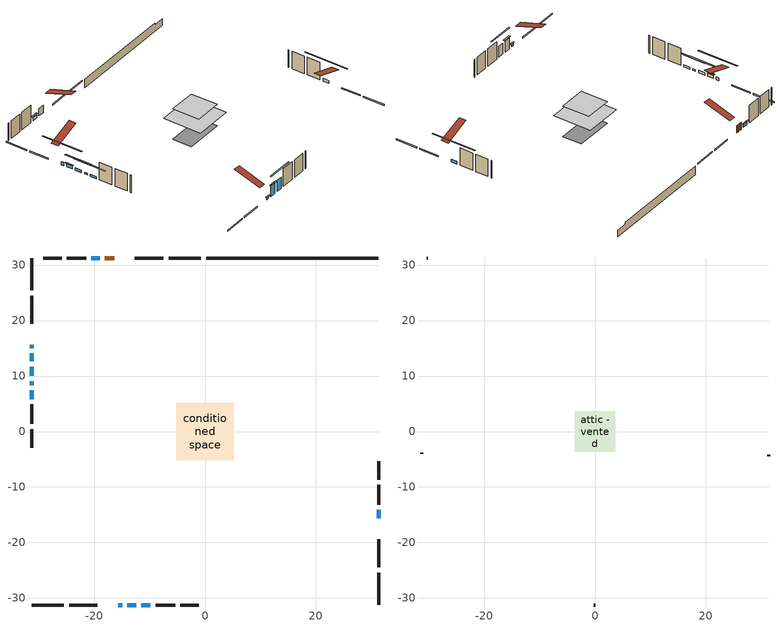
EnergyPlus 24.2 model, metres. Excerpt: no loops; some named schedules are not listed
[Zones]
conditioned space
 floor adiabatic (AdiabaticFloorConstruction): -5.18,-5.18 -5.18,5.18 5.18,5.18 5.18,-5.18 z3.81
 floor foundation (Slab1 construction): -5.17,-2.6 -5.17,2.6 5.17,2.6 5.17,-2.6 z-1.01
 wall outside (RimJoist1 construction): -0.73,31.26 -6.56,31.26 / -31.26,-31.26 -25.44,-31.26 / -31.26,31.26 -31.26,25.44 / 31.26,-31.26 31.26,-25.44 z1.37:1.67
 wall outside (RimJoist2 construction): -7.49,31.26 -12.62,31.26 / -24.51,-31.26 -19.38,-31.26 / -31.26,24.51 -31.26,19.38 / 31.26,-24.51 31.26,-19.38 z1.37:1.67
 wall outside (AdiabaticWallConstruction 1): -16.36,31.26 -18.08,31.26 z1.37:3.4
 wall outside (AdiabaticWallConstruction): -15.64,-31.26 -14.95,-31.26 / -31.26,9.1 -31.26,8.36 z1.37:1.88; -31.26,15.64 -31.26,15 / -31.26,14.08 -31.26,12.63 / -19.01,31.26 -20.46,31.26 z1.37:2.23; -14.03,-31.26 -12.4,-31.26 / -11.47,-31.26 -9.85,-31.26 z1.37:4.42; -31.26,11.7 -31.26,10.02 z1.37:2.03; -31.26,7.43 -31.26,5.83 z1.37:1.93; 31.26,-15.64 31.26,-14.09 z1.37:2.13
 wall outside (Wall1 construction): -21.39,31.26 -24.92,31.26 / -8.92,-31.26 -5.38,-31.26 / -31.26,4.9 -31.26,1.36 / 31.26,-13.16 31.26,-9.63 z1.37:6.25
 wall outside (Wall2 construction): -25.85,31.26 -29.19,31.26 / -4.45,-31.26 -1.12,-31.26 / -31.26,0.44 -31.26,-2.9 / 31.26,-8.7 31.26,-5.36 z1.37:6.25
 wall foundation (FoundationWall1 construction): 0.19,31.26,-1.01 0.19,31.26,1.37 28.16,31.26,1.37 28.16,31.26,0.81 31.26,31.26,0.81 31.26,31.26,-1.01
 window (WindowConstruction): -15.64,-31.26 -14.95,-31.26 z1.37:1.88
 window (WindowConstruction 9): -31.26,15.64 -31.26,15.01 z1.37:2.23
 window (WindowConstruction 1): -14.03,-31.26 -12.4,-31.26 z1.37:4.42
 window (WindowConstruction 2): -31.26,14.08 -31.26,12.63 z1.37:2.23
 window (WindowConstruction 3): -19.01,31.26 -20.46,31.26 z1.37:2.23
 window (WindowConstruction 4): -11.47,-31.26 -9.85,-31.26 z1.37:4.42
 window (WindowConstruction 5): -31.26,11.7 -31.26,10.02 z1.37:2.03
 window (WindowConstruction 6): -31.26,9.1 -31.26,8.36 z1.37:1.88
 window (WindowConstruction 7): -31.26,7.43 -31.26,5.83 z1.37:1.93
 window (WindowConstruction 8): 31.26,-15.64 31.26,-14.09 z1.37:2.13
 door (Door): -16.36,31.26 -18.08,31.26 z1.37:3.4
 ceiling adiabatic (AdiabaticFloorConstruction): 5.18,-5.18 5.18,5.18 -5.18,5.18 -5.18,-5.18 z3.81
attic - vented
 floor to conditioned space (Floor1 construction Reversed): -3.66,-3.66 -3.66,3.66 3.66,3.66 3.66,-3.66 z6.25
 wall outside (Wall3 construction): -30.12,31.26 -30.34,31.26 / -0.19,-31.26 0.03,-31.26 / -31.26,-3.83 -31.26,-4.05 / 31.26,-4.43 31.26,-4.22 z1.37:6.25
 roof outside (Roof1 construction): -15.43,31.26,6.25 -15.43,24.13,8.63 -13.55,24.13,8.63 -13.55,31.26,6.25; -16.57,-31.26,6.25 -16.57,-24.13,8.63 -18.45,-24.13,8.63 -18.45,-31.26,6.25; -31.26,16.57,6.25 -24.13,16.57,8.63 -24.13,18.45,8.63 -31.26,18.45,6.25; 31.26,-16.57,6.25 24.13,-16.57,8.63 24.13,-18.45,8.63 31.26,-18.45,6.25
shading: -14.66,-31.26 -15.94,-31.26 -15.94,-31.56 -14.66,-31.56 z2.18; -31.26,9.8 -31.26,20.85 -31.56,20.85 -31.56,9.8 z7.44; -12.1,-31.26 -14.32,-31.26 -14.32,-31.56 -12.1,-31.56 z4.72; -31.26,12.33 -31.26,14.38 -31.56,14.38 -31.56,12.33 z2.53; -20.76,31.26 -18.71,31.26 -18.71,31.56 -20.76,31.56 z2.53; -7.08,-31.26 -14.24,-31.26 -14.24,-31.56 -7.08,-31.56 z7.19; -31.26,7.25 -31.26,14.47 -31.56,14.47 -31.56,7.25 z4.8; -31.26,5.59 -31.26,11.87 -31.56,11.87 -31.56,5.59 z4.65; -31.26,3.06 -31.26,10.2 -31.56,10.2 -31.56,3.06 z4.7; 31.26,-8.88 31.26,-20.85 31.56,-20.85 31.56,-8.88 z7.34
[Building]
Building 1: Terrain=Suburbs
[Site:Location]
Montreal Intl AP_QC: Latitude {deg}=45.47; Longitude {deg}=-73.74; Time Zone {hr}=-5; Elevation {m}=36; Keep Site Location Information=Yes
[Site:GroundTemperature:Shallow]
2.07863, -0.316383, -0.508184, 0.628371, 5.19101, 9.73239, 13.6695, 16.1636, 16.3755, 14.347, 10.5102, 6.10817
[Site:WaterMainsTemperature]
Calculation Method=Schedule; Temperature Schedule=mains temperature schedule
[Material] Roughness=Rough; Thermal Absorptance=0.9
Name | Thickness {m} | Conductivity {W/m-K} | Density {kg/m3} | Specific Heat {J/kg-K} | Solar Absorptance | Visible Absorptance
asphalt or fiberglass shingles | 0.00635 | 0.162714 | 1121.4 | 1465.45 | 0.4 | 0.4
ceiling loosefill ins | 0.169333 | 0.0480833 | 16.02 | 1046.75 | 0.7 | 0.7
ceiling stud and cavity | 0.1397 | 0.0811219 | 65.682 | 1177.47 | 0.7 | 0.7
concrete 4.0 in. | 0.1016 | 1.803125 | 2242.8 | 837.4 | 0.7 | 0.7
concrete 8.0 in. | 0.2032 | 1.803125 | 2242.8 | 837.4 | 0.7 | 0.7
door material | 0.04445 | 0.0451087 | 512.64 | 1214.23 | 0.7 | 0.7
floor covering | 0.0127 | 0.0433444 | 54.468 | 1339.84 | 0.6 | 0.6
floor rigid ins; wall rigid ins | 0.512978 | 0.029427 | 32.04 | 1214.23 | 0.7 | 0.7
floor stud and cavity | 0.1397 | 1.75129 | 37.0049 | 1207.88 | 0.7 | 0.7
furniture material conditioned space 1 | 0.1524 | 0.115458 | 640.8 | 1214.23 | 0.6 | 0.6
gypsum board | 0.0127 | 0.160291 | 801 | 837.4 | 0.6 | 0.6
osb sheathing 0.5 in. | 0.0127 | 0.115458 | 512.64 | 1214.23 | 0.7 | 0.7
osb sheathing 0.75 in. | 0.01905 | 0.115458 | 512.64 | 1214.23 | 0.7 | 0.7
osb sheathing 2.0 in. | 0.0508 | 0.115458 | 512.64 | 1214.23 | 0.7 | 0.7
rim joist stud and cavity | 0.0508 | 0.0451784 | 125.044 | 1163.47 | 0.6 | 0.6
rim joist stud and cavity 1 | 0.0508 | 0.103237 | 50.32683 | 1063.81 | 0.6 | 0.6
wall stud and cavity | 0.1397 | 0.0823866 | 139.0536 | 1170.24 | 0.7 | 0.7
wall stud and cavity 1 | 0.0889 | 6.1454 | 50.32683 | 1063.81 | 0.6 | 0.6
wall stud and cavity 2 | 0.0889 | 0.380278 | 52.3479 | 1209.89 | 0.7 | 0.7
wall stud and cavity 3 | 0.0889 | 0.391764 | 83.0341 | 1211.67 | 0.7 | 0.7
wood siding | 0.0254 | 0.102417 | 544.68 | 1172.36 | 0.4 | 0.4
wood siding 1 | 0.00254 | 0.102417 | 544.68 | 1172.36 | 0.4 | 0.4
wood siding 2; wood siding 3; wood siding 4 | 0.0254 | 0.102417 | 544.68 | 1172.36 | 0.7 | 0.7
[WindowMaterial:SimpleGlazingSystem]
Name | U-Factor {W/m2-K} | Solar Heat Gain Coefficient
WindowMaterial | 5.927832 | 0.58
WindowMaterial 1 | 3.710573 | 0.71
WindowMaterial 2 | 4.545239 | 0.66
WindowMaterial 3 | 4.70593 | 0.65
WindowMaterial 4 | 5.82336 | 0.59
WindowMaterial 5 | 4.94043 | 0.64
WindowMaterial 6 | 4.60826 | 0.66
WindowMaterial 7 | 5.35322 | 0.62
[Construction]
AdiabaticFloorConstruction: floor stud and cavity, floor rigid ins, osb sheathing 0.75 in., floor covering
AdiabaticWallConstruction: wood siding 3, wall rigid ins, wall stud and cavity 2, gypsum board
AdiabaticWallConstruction 1: wood siding 4, wall rigid ins, wall stud and cavity 2, gypsum board
Door: door material
Floor1 construction Reversed: gypsum board, ceiling stud and cavity, ceiling loosefill ins
FoundationWall1 construction: concrete 8.0 in.
furniture construction conditioned space 1: furniture material conditioned space 1
PartitionWallConstruction: gypsum board, wall stud and cavity 3, gypsum board
RimJoist1 construction: wood siding 2, osb sheathing 2.0 in., rim joist stud and cavity
RimJoist2 construction: wood siding 2, rim joist stud and cavity 1
Roof1 construction: asphalt or fiberglass shingles
Slab1 construction: concrete 4.0 in.
Wall1 construction; Wall2 construction: wood siding, osb sheathing 0.5 in., wall stud and cavity, gypsum board
Wall3 construction: wood siding 1, wall stud and cavity 1
WindowConstruction: WindowMaterial
WindowConstruction 1; WindowConstruction 4: WindowMaterial 1
WindowConstruction 2; WindowConstruction 3: WindowMaterial 2
WindowConstruction 5: WindowMaterial 3
WindowConstruction 6: WindowMaterial 4
WindowConstruction 7: WindowMaterial 5
WindowConstruction 8: WindowMaterial 6
WindowConstruction 9: WindowMaterial 7
[Zone] Multiplier=1; Part of Total Floor Area=Yes
Name | Volume {m3}
attic - vented | 20.7401
conditioned space | 413
[Space]
Name | Zone | Volume {m3}
attic - vented 1 | attic - vented | 20.7401
conditioned space 1 | conditioned space | 413
[ZoneInfiltration:EffectiveLeakageArea]
infil attic - vented 1: Zone or Space=attic - vented 1; Schedule=Always On Discrete; Effective Air Leakage Area {cm2}=2148; Stack Coefficient=0.000504568; Wind Coefficient=1.51768e-05
[ZoneMixing]
whole house fan mix: Zone or Space=attic - vented; Schedule=Always On Continuous; Design Flow Rate Calculation Method=Flow/Zone; Design Flow Rate {m3/s}=0; Source Zone or Space=conditioned space
[SurfaceProperty:ExposedFoundationPerimeter]
Slab1: Exposed Perimeter Calculation Method=TotalExposedPerimeter; Total Exposed Perimeter {m}=31.07
[InternalMass] Zone or ZoneList=conditioned space; Space or SpaceList=conditioned space 1
Name | Construction | Surface Area {m2}
furniture mass conditioned space 1 | furniture construction conditioned space 1 | 64.4399
partition wall mass | PartitionWallConstruction | 161.1
[Lights]
interior lighting: Zone or ZoneList or Space or SpaceList=conditioned space 1; Schedule=interior lighting schedule; Design Level Calculation Method=LightingLevel; Lighting Level {W}=343.2; Return Air Fraction=0; Fraction Radiant=0.6; Fraction Visible=0.2; Fraction Replaceable=1
[People]
occupants: Zone or ZoneList or Space or SpaceList=conditioned space 1; Number of People Schedule=occupants schedule; Number of People Calculation Method=People; Number of People=3; Fraction Radiant=0.314171; Sensible Heat Fraction=0.56303; Activity Level Schedule=occupants activity schedule; Carbon Dioxide Generation Rate {m3/s-W}=0; Enable ASHRAE 55 Comfort Warnings=No; Mean Radiant Temperature Calculation Type=EnclosureAveraged
[ElectricEquipment] Zone or ZoneList or Space or SpaceList=conditioned space 1; Design Level Calculation Method=EquipmentLevel
Name | Schedule | Design Level {W} | Fraction Latent | Fraction Radiant | Fraction Lost
clothes dryer | clothes dryer schedule | 140.772 | 0.015 | 0.081 | 0.85
clothes washer | clothes washer schedule | 32.1985 | 0.03 | 0.162 | 0.7
cooking range | cooking range schedule | 215.147 | 0.08 | 0.432 | 0.2
dishwasher | dishwasher schedule | 66.8632 | 0.3 | 0.18 | 0.4
fridge | fridge schedule | 72.9452 | 0 | 0.6 | 0
mech vent house fan | mech vent house fan schedule | 0 | 0 | 0 | 1
mech vent house fan cfis | mech vent house fan cfis schedule | 0 | 0 | 0 | 0
misc plug loads | misc plug loads schedule | 494.7 | 0.045 | 0.513 | 0.1
whole house fan | Always On Discrete | 0 | 0 | 0 | 1
[OtherEquipment] Zone or ZoneList or Space or SpaceList=conditioned space 1; Design Level Calculation Method=EquipmentLevel
Name | Fuel Type | Schedule | Design Level {W} | Fraction Latent | Fraction Radiant | Fraction Lost
clothes dryer 1 | Electricity | clothes dryer schedule | 0 | 0.015 | 0.081 | 0.85
cooking range 1 | Electricity | cooking range schedule | 0 | 0.08 | 0.432 | 0.2
general water use latent | None | general water use schedule | 62.594 | 1 | 0 | 0
general water use sensible | None | general water use schedule | -61.6891 | 0 | 0.6 | 0
mech vent house fan latent load | None | Always On Discrete | 0 | 1 | 0 | 0
mech vent house fan sensible load | None | Always On Discrete | 0 | 0 | 0 | 0
water heater energy adjustment1 | NaturalGas | Always On Discrete | 0.01 | 0 | 0 | 1
[ZoneInfiltration:DesignFlowRate] Zone or ZoneList or Space or SpaceList=conditioned space 1; Schedule=Always On Discrete; Design Flow Rate Calculation Method=Flow/Zone; Design Flow Rate {m3/s}=0
infil flow; natural vent flow; whole house fan flow
[AvailabilityManager:Scheduled]
air source heat pump airloop Availability Manager: Schedule=Always On Discrete
[Foundation:Kiva]
Foundation Kiva 1: Initial Indoor Air Temperature {C}=18; Wall Height Above Grade {m}=1.37002; Wall Depth Below Slab {m}=0.2032
[Foundation:Kiva:Settings]
Soil Conductivity {W/m-K}=0.849921; Soil Density {kg/m3}=1842.3; Soil Specific Heat {J/kg-K}=418.7; Ground Solar Absorptivity=0.9; Ground Thermal Absorptivity=0.9; Ground Surface Roughness {m}=0.03; Far-Field Width {m}=40; Deep-Ground Boundary Condition=ZeroFlux; Deep-Ground Depth {m}=40; Minimum Cell Dimension {m}=0.2; Maximum Cell Growth Coefficient=3; Simulation Timestep=Timestep
[Exterior:Lights]
exterior lighting: Schedule=exterior lighting schedule; Design Level {W}=75.6
[EnergyManagementSystem:GlobalVariable]
air_source_heat_pump_airloop_Fan_RTF
infil_program_Qfan
infil_program_Qinf
natural_vent_program_Qnv
natural_vent_program_Qwhf
[EnergyManagementSystem:Sensor]
Name | Output:Variable or Output:Meter Index Key | Output:Variable or Output:Meter
airflow_gain | infil flow | Infiltration Sensible Heat Gain Energy
airflow_gain_1 | natural vent flow | Infiltration Sensible Heat Gain Energy
airflow_gain_2 | whole house fan flow | Infiltration Sensible Heat Gain Energy
airflow_loss | infil flow | Infiltration Sensible Heat Loss Energy
airflow_loss_1 | natural vent flow | Infiltration Sensible Heat Loss Energy
airflow_loss_2 | whole house fan flow | Infiltration Sensible Heat Loss Energy
clg_load_cond |  | Cooling:EnergyTransfer:Zone:CONDITIONED SPACE
clg_sp_s; clg_sp_s_1 | cooling setpoint | Schedule Value
clothes_dryer_exhaust_0_sch_s | clothes dryer exhaust 0 schedule | Schedule Value
cool_season | cooling season schedule | Schedule Value
htg_load_cond |  | Heating:EnergyTransfer:Zone:CONDITIONED SPACE
htg_sp_s; htg_sp_s_1 | heating setpoint | Schedule Value
ig_ee_conv | clothes dryer | Electric Equipment Convective Heating Energy
ig_ee_conv_2 | cooking range | Electric Equipment Convective Heating Energy
ig_ee_conv_4 | fridge | Electric Equipment Convective Heating Energy
ig_ee_conv_5 | misc plug loads | Electric Equipment Convective Heating Energy
ig_ee_conv_6 | whole house fan | Electric Equipment Convective Heating Energy
ig_ee_rad | clothes dryer | Electric Equipment Radiant Heating Energy
ig_ee_rad_2 | cooking range | Electric Equipment Radiant Heating Energy
ig_ee_rad_4 | fridge | Electric Equipment Radiant Heating Energy
ig_ee_rad_5 | misc plug loads | Electric Equipment Radiant Heating Energy
ig_ee_rad_6 | whole house fan | Electric Equipment Radiant Heating Energy
ig_lgt_conv | interior lighting | Lights Convective Heating Energy
ig_lgt_rad | interior lighting | Lights Radiant Heating Energy
ig_lgt_vis | interior lighting | Lights Visible Radiation Heating Energy
ig_oe_conv | clothes dryer 1 | Other Equipment Convective Heating Energy
ig_oe_conv_1 | cooking range 1 | Other Equipment Convective Heating Energy
ig_oe_conv_2 | general water use latent | Other Equipment Convective Heating Energy
ig_oe_conv_3 | general water use sensible | Other Equipment Convective Heating Energy
ig_oe_conv_4 | water heater energy adjustment1 | Other Equipment Convective Heating Energy
ig_oe_rad | clothes dryer 1 | Other Equipment Radiant Heating Energy
ig_oe_rad_1 | cooking range 1 | Other Equipment Radiant Heating Energy
ig_oe_rad_2 | general water use latent | Other Equipment Radiant Heating Energy
ig_oe_rad_3 | general water use sensible | Other Equipment Radiant Heating Energy
ig_oe_rad_4 | water heater energy adjustment1 | Other Equipment Radiant Heating Energy
ig_ppl_conv | occupants | People Convective Heating Energy
ig_ppl_rad | occupants | People Radiant Heating Energy
im_conv | furniture mass conditioned space 1 | Surface Inside Face Convection Heat Gain Energy
im_conv_1 | partition wall mass | Surface Inside Face Convection Heat Gain Energy
im_ig | furniture mass conditioned space 1 | Surface Inside Face Internal Gains Radiation Heat Gain Energy
im_ig_1 | partition wall mass | Surface Inside Face Internal Gains Radiation Heat Gain Energy
im_lgt | furniture mass conditioned space 1 | Surface Inside Face Lights Radiation Heat Gain Energy
im_lgt_1 | partition wall mass | Surface Inside Face Lights Radiation Heat Gain Energy
im_sol | furniture mass conditioned space 1 | Surface Inside Face Solar Radiation Heat Gain Energy
im_sol_1 | partition wall mass | Surface Inside Face Solar Radiation Heat Gain Energy
im_surf | furniture mass conditioned space 1 | Surface Inside Face Net Surface Thermal Radiation Heat Gain Energy
im_surf_1 | partition wall mass | Surface Inside Face Net Surface Thermal Radiation Heat Gain Energy
mv_conv | mech vent house fan | Electric Equipment Convective Heating Energy
mv_conv_1 | mech vent house fan cfis | Electric Equipment Convective Heating Energy
mv_conv_2 | mech vent house fan latent load | Other Equipment Convective Heating Energy
mv_conv_3 | mech vent house fan sensible load | Other Equipment Convective Heating Energy
mv_rad | mech vent house fan | Electric Equipment Radiant Heating Energy
mv_rad_1 | mech vent house fan cfis | Electric Equipment Radiant Heating Energy
mv_rad_2 | mech vent house fan latent load | Other Equipment Radiant Heating Energy
mv_rad_3 | mech vent house fan sensible load | Other Equipment Radiant Heating Energy
natural_vent_s | natural vent schedule | Schedule Value
out_pb_s |  | Site Outdoor Air Barometric Pressure
out_wt_s |  | Site Outdoor Air Humidity Ratio
site_vw_s |  | Site Wind Speed
ss_back_out | Window1 | Surface Window Shortwave from Zone Back Out Window Heat Transfer Rate
ss_back_out_1 | Window10 | Surface Window Shortwave from Zone Back Out Window Heat Transfer Rate
ss_back_out_2 | Window2 | Surface Window Shortwave from Zone Back Out Window Heat Transfer Rate
ss_back_out_3 | Window3 | Surface Window Shortwave from Zone Back Out Window Heat Transfer Rate
ss_back_out_4 | Window4 | Surface Window Shortwave from Zone Back Out Window Heat Transfer Rate
ss_back_out_5 | Window5 | Surface Window Shortwave from Zone Back Out Window Heat Transfer Rate
ss_back_out_6 | Window6 | Surface Window Shortwave from Zone Back Out Window Heat Transfer Rate
ss_back_out_7 | Window7 | Surface Window Shortwave from Zone Back Out Window Heat Transfer Rate
ss_back_out_8 | Window8 | Surface Window Shortwave from Zone Back Out Window Heat Transfer Rate
ss_back_out_9 | Window9 | Surface Window Shortwave from Zone Back Out Window Heat Transfer Rate
ss_conv | Door1 | Surface Inside Face Convection Heat Gain Energy
ss_conv_1 | Window1 | Surface Inside Face Convection Heat Gain Energy
ss_conv_10 | Window9 | Surface Inside Face Convection Heat Gain Energy
ss_conv_2 | Window10 | Surface Inside Face Convection Heat Gain Energy
ss_conv_3 | Window2 | Surface Inside Face Convection Heat Gain Energy
ss_conv_4 | Window3 | Surface Inside Face Convection Heat Gain Energy
ss_conv_5 | Window4 | Surface Inside Face Convection Heat Gain Energy
ss_conv_6 | Window5 | Surface Inside Face Convection Heat Gain Energy
ss_conv_7 | Window6 | Surface Inside Face Convection Heat Gain Energy
ss_conv_8 | Window7 | Surface Inside Face Convection Heat Gain Energy
ss_conv_9 | Window8 | Surface Inside Face Convection Heat Gain Energy
ss_ig | Door1 | Surface Inside Face Internal Gains Radiation Heat Gain Energy
ss_ig_1 | Window1 | Surface Inside Face Internal Gains Radiation Heat Gain Energy
ss_ig_10 | Window9 | Surface Inside Face Internal Gains Radiation Heat Gain Energy
ss_ig_2 | Window10 | Surface Inside Face Internal Gains Radiation Heat Gain Energy
ss_ig_3 | Window2 | Surface Inside Face Internal Gains Radiation Heat Gain Energy
ss_ig_4 | Window3 | Surface Inside Face Internal Gains Radiation Heat Gain Energy
ss_ig_5 | Window4 | Surface Inside Face Internal Gains Radiation Heat Gain Energy
ss_ig_6 | Window5 | Surface Inside Face Internal Gains Radiation Heat Gain Energy
ss_ig_7 | Window6 | Surface Inside Face Internal Gains Radiation Heat Gain Energy
ss_ig_8 | Window7 | Surface Inside Face Internal Gains Radiation Heat Gain Energy
ss_ig_9 | Window8 | Surface Inside Face Internal Gains Radiation Heat Gain Energy
ss_lgt | Door1 | Surface Inside Face Lights Radiation Heat Gain Energy
ss_sol | Door1 | Surface Inside Face Solar Radiation Heat Gain Energy
ss_surf | Door1 | Surface Inside Face Net Surface Thermal Radiation Heat Gain Energy
ss_surf_1 | Window1 | Surface Inside Face Net Surface Thermal Radiation Heat Gain Energy
ss_surf_10 | Window9 | Surface Inside Face Net Surface Thermal Radiation Heat Gain Energy
ss_surf_2 | Window10 | Surface Inside Face Net Surface Thermal Radiation Heat Gain Energy
ss_surf_3 | Window2 | Surface Inside Face Net Surface Thermal Radiation Heat Gain Energy
ss_surf_4 | Window3 | Surface Inside Face Net Surface Thermal Radiation Heat Gain Energy
ss_surf_5 | Window4 | Surface Inside Face Net Surface Thermal Radiation Heat Gain Energy
ss_surf_6 | Window5 | Surface Inside Face Net Surface Thermal Radiation Heat Gain Energy
ss_surf_7 | Window6 | Surface Inside Face Net Surface Thermal Radiation Heat Gain Energy
ss_surf_8 | Window7 | Surface Inside Face Net Surface Thermal Radiation Heat Gain Energy
ss_surf_9 | Window8 | Surface Inside Face Net Surface Thermal Radiation Heat Gain Energy
ss_trans_in | Window1 | Surface Window Transmitted Solar Radiation Rate
ss_trans_in_1 | Window10 | Surface Window Transmitted Solar Radiation Rate
ss_trans_in_2 | Window2 | Surface Window Transmitted Solar Radiation Rate
ss_trans_in_3 | Window3 | Surface Window Transmitted Solar Radiation Rate
ss_trans_in_4 | Window4 | Surface Window Transmitted Solar Radiation Rate
ss_trans_in_5 | Window5 | Surface Window Transmitted Solar Radiation Rate
ss_trans_in_6 | Window6 | Surface Window Transmitted Solar Radiation Rate
ss_trans_in_7 | Window7 | Surface Window Transmitted Solar Radiation Rate
ss_trans_in_8 | Window8 | Surface Window Transmitted Solar Radiation Rate
ss_trans_in_9 | Window9 | Surface Window Transmitted Solar Radiation Rate
ss_trans_out | Window1 | Surface Inside Face Initial Transmitted Diffuse Transmitted Out Window Solar Radiation Rate
ss_trans_out_1 | Window10 | Surface Inside Face Initial Transmitted Diffuse Transmitted Out Window Solar Radiation Rate
ss_trans_out_2 | Window2 | Surface Inside Face Initial Transmitted Diffuse Transmitted Out Window Solar Radiation Rate
ss_trans_out_3 | Window3 | Surface Inside Face Initial Transmitted Diffuse Transmitted Out Window Solar Radiation Rate
ss_trans_out_4 | Window4 | Surface Inside Face Initial Transmitted Diffuse Transmitted Out Window Solar Radiation Rate
ss_trans_out_5 | Window5 | Surface Inside Face Initial Transmitted Diffuse Transmitted Out Window Solar Radiation Rate
ss_trans_out_6 | Window6 | Surface Inside Face Initial Transmitted Diffuse Transmitted Out Window Solar Radiation Rate
ss_trans_out_7 | Window7 | Surface Inside Face Initial Transmitted Diffuse Transmitted Out Window Solar Radiation Rate
ss_trans_out_8 | Window8 | Surface Inside Face Initial Transmitted Diffuse Transmitted Out Window Solar Radiation Rate
ss_trans_out_9 | Window9 | Surface Inside Face Initial Transmitted Diffuse Transmitted Out Window Solar Radiation Rate
s_conv | Floor1 | Surface Inside Face Convection Heat Gain Energy
s_conv_1 | FoundationWall1 | Surface Inside Face Convection Heat Gain Energy
s_conv_10 | RimJoist2:270 | Surface Inside Face Convection Heat Gain Energy
s_conv_11 | RimJoist2:90 | Surface Inside Face Convection Heat Gain Energy
s_conv_12 | Slab1 | Surface Inside Face Convection Heat Gain Energy
s_conv_13 | Wall1:0 | Surface Inside Face Convection Heat Gain Energy
s_conv_14 | Wall1:180 | Surface Inside Face Convection Heat Gain Energy
s_conv_15 | Wall1:270 | Surface Inside Face Convection Heat Gain Energy
s_conv_16 | Wall1:90 | Surface Inside Face Convection Heat Gain Energy
s_conv_17 | Wall2:0 | Surface Inside Face Convection Heat Gain Energy
s_conv_18 | Wall2:180 | Surface Inside Face Convection Heat Gain Energy
s_conv_19 | Wall2:270 | Surface Inside Face Convection Heat Gain Energy
s_conv_2 | inferred conditioned ceiling | Surface Inside Face Convection Heat Gain Energy
s_conv_20 | Wall2:90 | Surface Inside Face Convection Heat Gain Energy
s_conv_3 | inferred conditioned floor | Surface Inside Face Convection Heat Gain Energy
s_conv_4 | RimJoist1:0 | Surface Inside Face Convection Heat Gain Energy
s_conv_5 | RimJoist1:180 | Surface Inside Face Convection Heat Gain Energy
s_conv_6 | RimJoist1:270 | Surface Inside Face Convection Heat Gain Energy
s_conv_7 | RimJoist1:90 | Surface Inside Face Convection Heat Gain Energy
s_conv_8 | RimJoist2:0 | Surface Inside Face Convection Heat Gain Energy
s_conv_9 | RimJoist2:180 | Surface Inside Face Convection Heat Gain Energy
s_ig | Floor1 | Surface Inside Face Internal Gains Radiation Heat Gain Energy
s_ig_1 | FoundationWall1 | Surface Inside Face Internal Gains Radiation Heat Gain Energy
s_ig_10 | RimJoist2:270 | Surface Inside Face Internal Gains Radiation Heat Gain Energy
s_ig_11 | RimJoist2:90 | Surface Inside Face Internal Gains Radiation Heat Gain Energy
s_ig_12 | Slab1 | Surface Inside Face Internal Gains Radiation Heat Gain Energy
s_ig_13 | Wall1:0 | Surface Inside Face Internal Gains Radiation Heat Gain Energy
s_ig_14 | Wall1:180 | Surface Inside Face Internal Gains Radiation Heat Gain Energy
s_ig_15 | Wall1:270 | Surface Inside Face Internal Gains Radiation Heat Gain Energy
s_ig_16 | Wall1:90 | Surface Inside Face Internal Gains Radiation Heat Gain Energy
s_ig_17 | Wall2:0 | Surface Inside Face Internal Gains Radiation Heat Gain Energy
s_ig_18 | Wall2:180 | Surface Inside Face Internal Gains Radiation Heat Gain Energy
s_ig_19 | Wall2:270 | Surface Inside Face Internal Gains Radiation Heat Gain Energy
s_ig_2 | inferred conditioned ceiling | Surface Inside Face Internal Gains Radiation Heat Gain Energy
s_ig_20 | Wall2:90 | Surface Inside Face Internal Gains Radiation Heat Gain Energy
s_ig_3 | inferred conditioned floor | Surface Inside Face Internal Gains Radiation Heat Gain Energy
s_ig_4 | RimJoist1:0 | Surface Inside Face Internal Gains Radiation Heat Gain Energy
